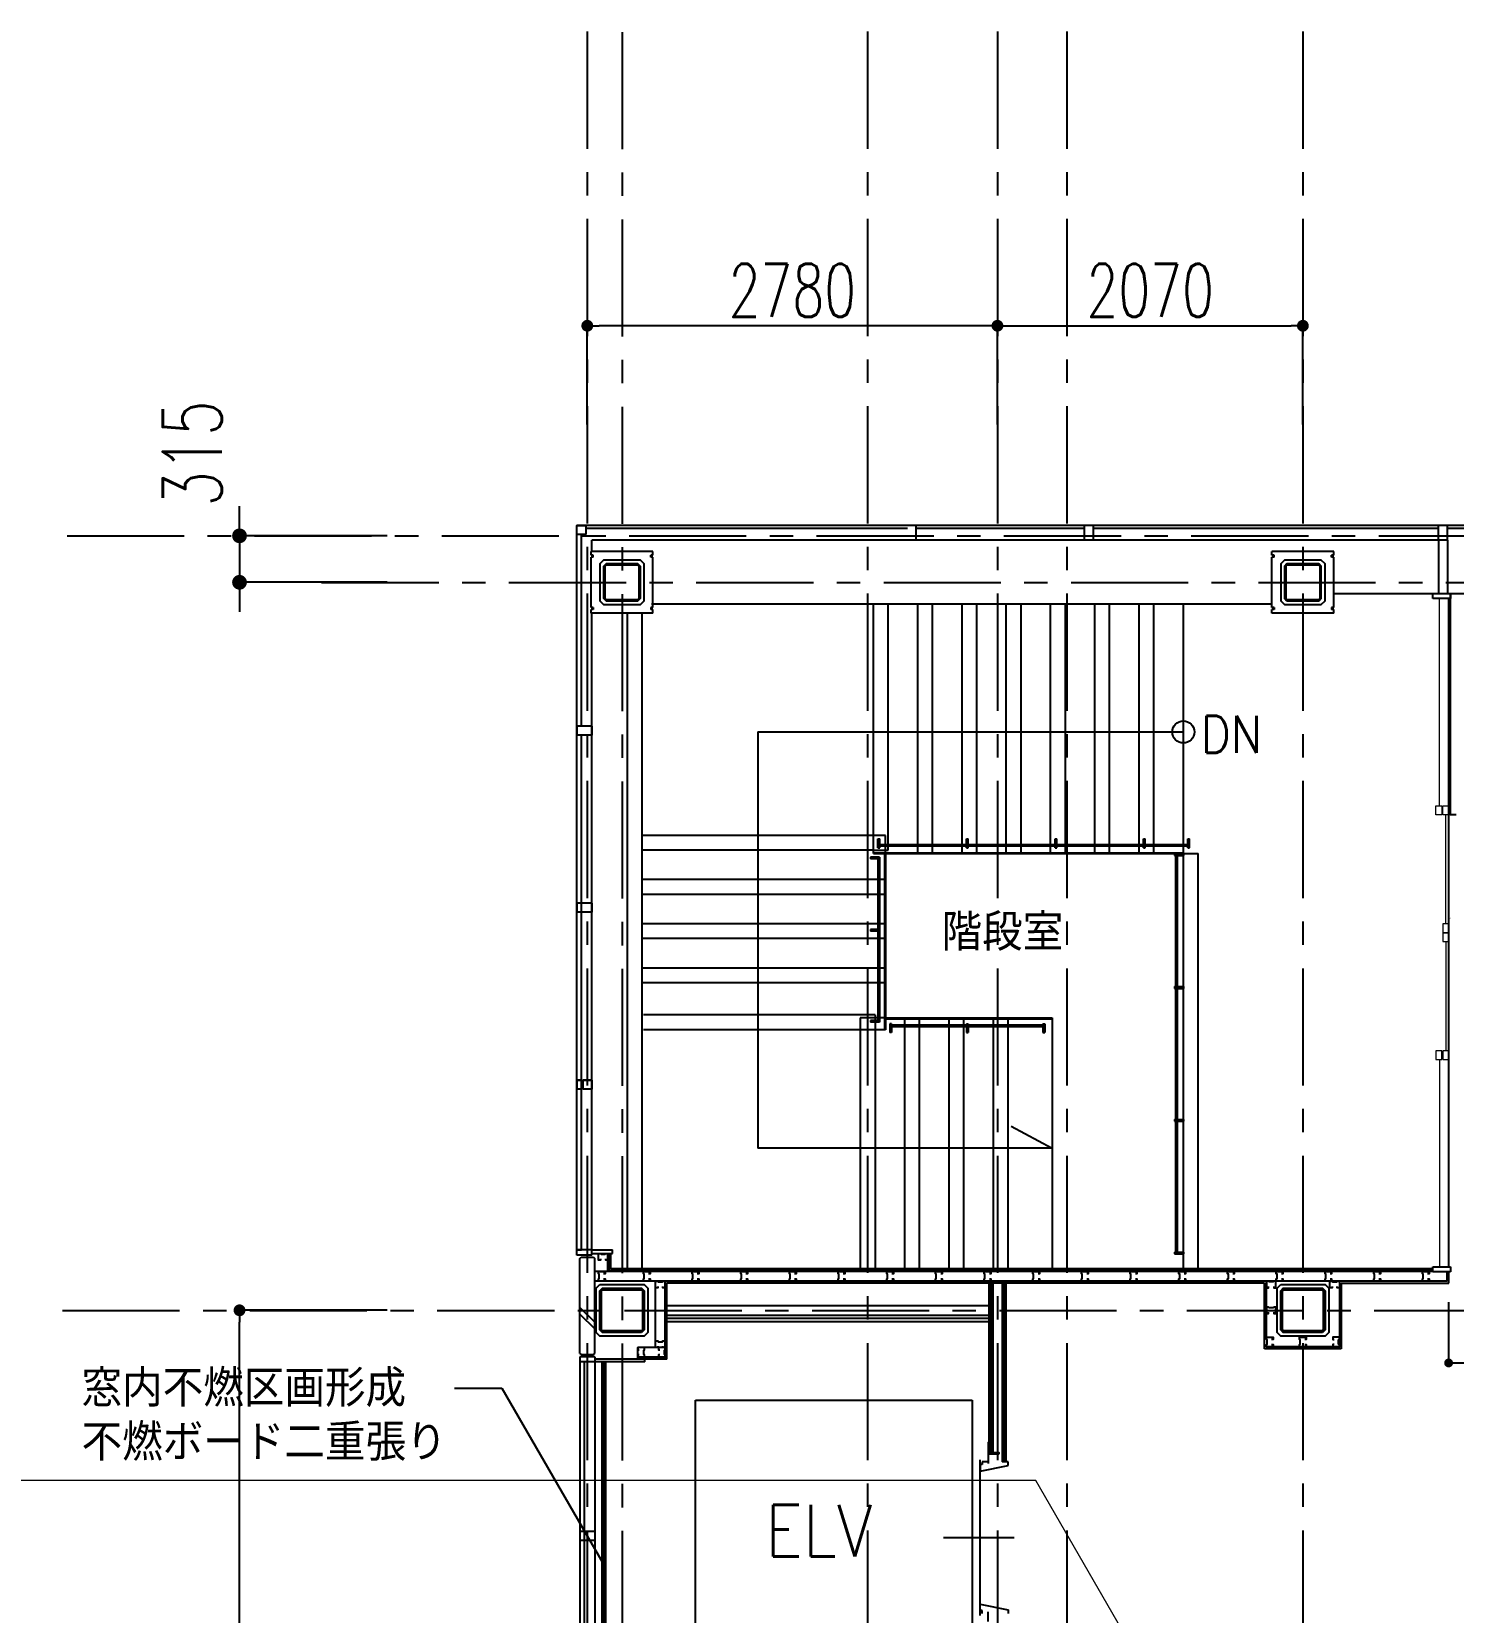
# Model space of a CAD drawing. Extents: x -119186 to 81195, y 1816 to 147180.
# Drawn here: x 15690 to 25326, y 40635 to 51351 of the extents above; entities that cross this region are included whole.
import ezdxf
from ezdxf.enums import TextEntityAlignment as Align

# ---------------------------------------------------------------- set-up
doc = ezdxf.new("R2010")
doc.units = 0
doc.header["$LTSCALE"] = 12.7
doc.header["$MEASUREMENT"] = 0
doc.header["$PDMODE"] = 1
doc.header["$PDSIZE"] = -2
doc.linetypes.add('CENTER', pattern=[2, 1.25, -0.25, 0.25, -0.25])
doc.layers.get('0').update_dxf_attribs({"linetype": 'CONTINUOUS'})
doc.layers.get('DEFPOINTS').update_dxf_attribs({"color": 1, "linetype": 'CONTINUOUS'})
for name, color, linetype in [('80_SHELL_TEXT', 7, 'CONTINUOUS'), ('A_寸法', 9, 'CONTINUOUS'), ('A_建築', 8, 'CONTINUOUS'), ('A_建築（下図）', 8, 'CONTINUOUS'), ('A_建築（什器）', 8, 'CONTINUOUS'), ('A_建築（新設・仕上げ）', 2, 'CONTINUOUS'), ('A_建築（軽鉄下地）', 8, 'CONTINUOUS'), ('A_記述', 3, 'CONTINUOUS'), ('A_通り芯', 8, 'CENTER'), ('ZZ-OBJE', 3, 'CONTINUOUS')]:
    doc.layers.add(name, color=color, linetype=linetype)
doc.layers.add('改修記述', color=1, linetype='CONTINUOUS', lineweight=9, true_color=0xff0000)
doc.styles.add('Dim', font='simplex.shx', dxfattribs={"width": 0.7, "bigfont": 'extfont2.shx'})
doc.styles.get("Standard").update_dxf_attribs({"font": 'txt', "bigfont": 'BIGFONT.SHX'})
doc.styles.add('Standard-A', font='romans.shx', dxfattribs={"bigfont": 'extfont2.shx'})
doc.dimstyles.new('1-200', dxfattribs={"dimscale": 200, "dimtxt": 3, "dimasz": 1, "dimexe": 1, "dimexo": 1, "dimgap": 1, "dimtad": 1, "dimdec": 0, "dimtxsty": 'Dim', "dimblk": 'DOT', "dimcen": 2.5, "dimadec": 0, "dimazin": 0, "dimtfac": 1, "dimtdec": 0, "dimtix": 1, "dimtmove": 2, "dimatfit": 3, "dimldrblk": '引出線', "dimfxl": 1, "dimlwd": -1, "dimlwe": -1, "dimarcsym": 0})

# ---------------------------------------------------------------- blocks, each defined once
blk = doc.blocks.new('_Dot')
at = {"color": 0, "linetype": 'ByBlock', "lineweight": -2}
blk.add_line((-0.5, 0), (-1, 0), dxfattribs=at)
at = {"color": 0, "linetype": 'ByBlock', "const_width": 0.5}
blk.add_lwpolyline([(-0.25, 0, 1), (0.25, 0, 1)], format="xyb", close=True, dxfattribs=at)
blk = doc.blocks.new('*D10')
at = {"layer": 'A_寸法', "color": 0, "transparency": 16777216}
for p, q in [((18099, 42683), (17099, 42683)), ((17099, 36763), (17099, 42603)), ((18121, 36683), (17099, 36683))]:
    blk.add_line(p, q, dxfattribs=at)
at = {"layer": 'DEFPOINTS', "color": 0, "transparency": 16777216}
for p in [(17099, 42683), (18099, 42683), (18121, 36683)]:
    blk.add_point(p, dxfattribs=at)
at = {"layer": 'A_寸法', "color": 0, "transparency": 16777216, "xscale": 80, "yscale": 80, "zscale": 80}
for p, rotation in [((17099, 42683), 90), ((17099, 36683), 270)]:
    blk.add_blockref('_Dot', p, dxfattribs=dict(at, rotation=rotation))
at = {"layer": 'A_寸法', "color": 0, "transparency": 16777216, "insert": (16859, 39683), "char_height": 360, "attachment_point": 5, "rotation": 90, "style": 'Dim'}
blk.add_mtext('6000', dxfattribs=at)
blk = doc.blocks.new('引出線')
at = {"color": 0, "linetype": 'ByBlock'}
for points in [[(0, 0), (-1.96, -0.4)], [(-1, 0), (0, 0)]]:
    blk.add_lwpolyline(points, dxfattribs=at)
blk = doc.blocks.new('*D11')
at = {"layer": 'A_寸法', "color": 0, "transparency": 16777216}
for p, q in [((17099, 48033), (17099, 48133)), ((18099, 47933), (17099, 47933)), ((17099, 47933), (17099, 47618)), ((18099, 47618), (17099, 47618)), ((17099, 47518), (17099, 47418))]:
    blk.add_line(p, q, dxfattribs=at)
at = {"layer": 'DEFPOINTS', "color": 0, "transparency": 16777216}
for p in [(18099, 47933), (17099, 47618), (18099, 47618)]:
    blk.add_point(p, dxfattribs=at)
at = {"layer": 'A_寸法', "color": 0, "transparency": 16777216, "xscale": 100, "yscale": 100, "zscale": 100}
for p, rotation in [((17099, 47933), 270), ((17099, 47618), 90)]:
    blk.add_blockref('_Dot', p, dxfattribs=dict(at, rotation=rotation))
at = {"layer": 'A_寸法', "color": 0, "transparency": 16777216, "insert": (16779, 48491), "char_height": 400, "attachment_point": 5, "rotation": 90, "style": 'Dim'}
blk.add_mtext('315', dxfattribs=at)
blk = doc.blocks.new('*D45')
at = {"layer": 'A_寸法', "color": 0, "transparency": 16777216}
for p, q in [((19456, 48688), (19456, 49357)), ((22156, 49357), (19536, 49357)), ((22236, 48688), (22236, 49357))]:
    blk.add_line(p, q, dxfattribs=at)
at = {"layer": 'DEFPOINTS', "color": 0, "transparency": 16777216}
for p in [(19456, 49357), (19456, 48688), (22236, 48688)]:
    blk.add_point(p, dxfattribs=at)
at = {"layer": 'A_寸法', "color": 0, "transparency": 16777216, "xscale": 80, "yscale": 80, "zscale": 80, "rotation": 180}
blk.add_blockref('_Dot', (19456, 49357), dxfattribs=at)
at = {"layer": 'A_寸法', "color": 0, "transparency": 16777216, "xscale": 80, "yscale": 80, "zscale": 80}
blk.add_blockref('_Dot', (22236, 49357), dxfattribs=at)
at = {"layer": 'A_寸法', "color": 0, "transparency": 16777216, "insert": (20846, 49597), "char_height": 360, "attachment_point": 5, "style": 'Dim'}
blk.add_mtext('2780', dxfattribs=at)
blk = doc.blocks.new('*D46')
at = {"layer": 'A_寸法', "color": 0, "transparency": 16777216}
for p, q in [((22236, 48688), (22236, 49357)), ((22316, 49357), (24226, 49357)), ((24306, 48688), (24306, 49357))]:
    blk.add_line(p, q, dxfattribs=at)
at = {"layer": 'DEFPOINTS', "color": 0, "transparency": 16777216}
for p in [(24306, 49357), (22236, 48688), (24306, 48688)]:
    blk.add_point(p, dxfattribs=at)
at = {"layer": 'A_寸法', "color": 0, "transparency": 16777216, "xscale": 80, "yscale": 80, "zscale": 80, "rotation": 180}
blk.add_blockref('_Dot', (22236, 49357), dxfattribs=at)
at = {"layer": 'A_寸法', "color": 0, "transparency": 16777216, "xscale": 80, "yscale": 80, "zscale": 80}
blk.add_blockref('_Dot', (24306, 49357), dxfattribs=at)
at = {"layer": 'A_寸法', "color": 0, "transparency": 16777216, "insert": (23271, 49597), "char_height": 360, "attachment_point": 5, "style": 'Dim'}
blk.add_mtext('2070', dxfattribs=at)
blk = doc.blocks.new('*D131')
at = {"layer": 'A_寸法', "color": 0, "transparency": 16777216}
for p, q in [((25294, 42738), (25294, 42326)), ((27446, 42716), (27446, 42326)), ((25354, 42326), (27386, 42326))]:
    blk.add_line(p, q, dxfattribs=at)
at = {"layer": 'DEFPOINTS', "color": 0, "transparency": 16777216}
for p in [(25294, 42738), (27446, 42716), (27446, 42326)]:
    blk.add_point(p, dxfattribs=at)
at = {"layer": 'A_寸法', "color": 0, "transparency": 16777216, "xscale": 60, "yscale": 60, "zscale": 60, "rotation": 180}
blk.add_blockref('_Dot', (25294, 42326), dxfattribs=at)
at = {"layer": 'A_寸法', "color": 0, "transparency": 16777216, "xscale": 60, "yscale": 60, "zscale": 60}
blk.add_blockref('_Dot', (27446, 42326), dxfattribs=at)
at = {"layer": 'A_寸法', "color": 0, "transparency": 16777216, "insert": (26370, 42466), "char_height": 200, "attachment_point": 5, "style": 'Dim'}
blk.add_mtext('2152', dxfattribs=at)

msp = doc.modelspace()

# ---------------------------------------------------------------- linework, layer by layer
at = {"layer": 'A_建築', "lineweight": 13}
for points in [[(25231.14, 46102.67), (25231.14, 47507.64)], [(25275.13, 45302.64), (25275.13, 46042.66)], [(25275.13, 45182.66), (25275.13, 44442.64)], [(25231.14, 44382.67), (25231.14, 42977.66)]]:
    msp.add_lwpolyline(points, dxfattribs=at)
at = {"layer": 'A_建築', "lineweight": 25}
msp.add_lwpolyline([(25296.15, 42977.66), (25296.15, 47507.64)], dxfattribs=at)
at = {"layer": 'A_建築', "lineweight": 13}
for points in [[(25206.16, 46102.67), (25247.65, 46102.67), (25247.65, 46042.66), (25206.16, 46042.66)], [(25254.14, 46102.67), (25296.15, 46102.67), (25296.15, 46042.66), (25254.14, 46042.66)], [(25296.15, 45182.66), (25296.15, 45242.67), (25254.14, 45242.67), (25296.15, 45242.67), (25296.15, 45302.64), (25254.14, 45302.64), (25254.14, 45242.67), (25254.14, 45182.66)], [(25206.16, 44382.67), (25247.65, 44382.67), (25247.65, 44442.64), (25206.16, 44442.64)], [(25254.14, 44382.67), (25296.15, 44382.67), (25296.15, 44442.64), (25254.14, 44442.64)]]:
    msp.add_lwpolyline(points, close=True, dxfattribs=at)
at = {"layer": 'A_建築', "color": 2}
msp.add_arc((25306.16, 45339.06), 0.5, 90, 180, dxfattribs=at)
at = {"layer": 'A_建築（下図）', "color": 8, "linetype": 'Continuous'}
for p, q in [((67556.16, 48002.64), (19386.16, 48002.64)), ((19386.16, 43092.64), (19386.16, 48002.64)), ((19416.16, 46642.64), (19416.16, 47942.64)), ((21626.16, 47982.64), (19446.16, 47982.64)), ((22826.16, 47902.64), (19486.16, 47902.64)), ((19486.16, 47827.64), (19486.16, 47902.64)), ((21686.16, 48002.64), (21626.16, 48002.64)), ((21686.16, 47902.64), (21626.16, 47902.64)), ((21686.16, 47902.64), (21686.16, 48002.64)), ((21686.16, 47902.64), (21686.16, 48002.64)), ((22826.16, 47982.64), (21686.16, 47982.64)), ((22886.16, 48002.64), (22826.16, 48002.64)), ((22826.16, 47902.64), (22826.16, 48002.64)), ((22886.16, 47902.64), (22826.16, 47902.64)), ((22886.16, 47902.64), (22886.16, 48002.64)), ((22886.16, 47902.64), (22886.16, 48002.64)), ((25226.16, 47982.64), (22886.16, 47982.64)), ((25226.16, 47902.64), (22886.16, 47902.64)), ((25286.16, 48002.64), (25226.16, 48002.64)), ((25226.16, 47902.64), (25226.16, 48002.64)), ((25286.16, 47902.64), (25226.16, 47902.64)), ((25226.16, 47902.64), (25226.16, 47542.64)), ((25286.16, 47902.64), (25286.16, 48002.64)), ((25286.16, 47902.64), (25286.16, 48002.64)), ((26426.16, 47982.64), (25286.16, 47982.64)), ((25286.16, 47902.64), (25286.16, 47542.64)), ((19481.36, 47802.64), (19481.36, 47827.64)), ((19901.36, 47827.64), (19481.36, 47827.64)), ((19496.36, 47802.64), (19481.36, 47802.64)), ((19496.36, 47787.64), (19496.36, 47802.64)), ((19901.36, 47802.64), (19886.36, 47802.64)), ((19886.36, 47787.64), (19886.36, 47802.64)), ((19901.36, 47802.64), (19901.36, 47827.64)), ((24096.16, 47802.64), (24096.16, 47827.64)), ((24516.16, 47827.64), (24096.16, 47827.64)), ((24111.16, 47802.64), (24096.16, 47802.64)), ((24111.16, 47787.64), (24111.16, 47802.64)), ((24516.16, 47802.64), (24501.16, 47802.64)), ((24501.16, 47787.64), (24501.16, 47802.64)), ((24516.16, 47802.64), (24516.16, 47827.64)), ((19481.36, 47447.64), (19481.36, 47787.64)), ((19496.36, 47787.64), (19481.36, 47787.64)), ((19901.36, 47787.64), (19886.36, 47787.64)), ((19901.36, 47447.64), (19901.36, 47787.64)), ((24096.16, 47447.64), (24096.16, 47787.64)), ((24111.16, 47787.64), (24096.16, 47787.64)), ((24516.16, 47787.64), (24501.16, 47787.64)), ((24516.16, 47447.64), (24516.16, 47787.64)), ((19891.16, 47472.64), (24096.16, 47472.64)), ((21396.16, 45778.64), (21396.16, 47472.64)), ((21696.16, 45778.64), (21696.16, 47472.64)), ((21996.16, 45778.64), (21996.16, 47472.64)), ((22296.16, 45778.64), (22296.16, 47472.64)), ((22596.16, 45778.64), (22596.16, 47472.64)), ((22896.16, 45778.64), (22896.16, 47472.64)), ((23196.16, 45778.64), (23196.16, 47472.64)), ((23496.16, 42965.14), (23496.16, 47472.64)), ((24516.16, 47542.64), (25186.16, 47542.64)), ((25186.16, 47507.64), (25186.16, 47542.64)), ((25186.16, 47542.64), (25306.16, 47542.64)), ((25306.16, 47507.64), (25186.16, 47507.64)), ((25246.16, 47542.64), (25288.16, 47542.64)), ((25306.16, 47542.64), (25306.16, 47507.64)), ((25306.16, 47542.64), (31156.16, 47542.64)), ((19496.36, 47447.64), (19481.36, 47447.64)), ((19481.36, 47407.64), (19481.36, 47432.64)), ((19496.36, 47432.64), (19481.36, 47432.64)), ((19901.36, 47407.64), (19481.36, 47407.64)), ((19486.16, 43092.64), (19486.16, 47407.64)), ((19496.36, 47447.64), (19496.36, 47432.64)), ((19826.16, 47407.64), (19826.16, 42965.14)), ((19901.36, 47447.64), (19886.36, 47447.64)), ((19886.36, 47447.64), (19886.36, 47432.64)), ((19901.36, 47432.64), (19886.36, 47432.64)), ((19901.36, 47407.64), (19901.36, 47432.64)), ((24111.16, 47447.64), (24096.16, 47447.64)), ((24096.16, 47407.64), (24096.16, 47432.64)), ((24111.16, 47432.64), (24096.16, 47432.64)), ((24516.16, 47407.64), (24096.16, 47407.64)), ((24111.16, 47447.64), (24111.16, 47432.64)), ((24516.16, 47447.64), (24501.16, 47447.64)), ((24501.16, 47447.64), (24501.16, 47432.64)), ((24516.16, 47432.64), (24501.16, 47432.64)), ((24516.16, 47407.64), (24516.16, 47432.64)), ((19386.16, 46642.64), (19386.16, 46582.64)), ((19486.16, 46642.64), (19386.16, 46642.64)), ((19486.16, 46642.64), (19386.16, 46642.64)), ((19486.16, 46642.64), (19486.16, 46582.64)), ((19486.16, 46582.64), (19386.16, 46582.64)), ((19416.16, 43092.64), (19416.16, 46582.64)), ((21426.16, 45878.64), (21438.16, 45878.64)), ((21426.16, 45818.64), (21426.16, 45878.64)), ((21438.16, 45818.64), (21438.16, 45878.64)), ((22026.16, 45878.64), (22038.16, 45878.64)), ((22026.16, 45818.64), (22026.16, 45878.64)), ((22038.16, 45818.64), (22038.16, 45878.64)), ((22626.16, 45878.64), (22638.16, 45878.64)), ((22626.16, 45818.64), (22626.16, 45878.64)), ((22638.16, 45818.64), (22638.16, 45878.64)), ((23226.16, 45878.64), (23238.16, 45878.64)), ((23226.16, 45818.64), (23226.16, 45878.64)), ((23238.16, 45818.64), (23238.16, 45878.64)), ((23526.16, 45878.64), (23538.16, 45878.64)), ((23526.16, 45818.64), (23526.16, 45878.64)), ((23538.16, 45818.64), (23538.16, 45878.64)), ((21396.16, 45802.64), (19826.16, 45802.64)), ((21396.16, 45784.64), (23496.16, 45784.64)), ((21396.16, 45778.64), (23496.16, 45778.64)), ((21426.16, 45818.64), (21438.16, 45818.64)), ((22026.16, 45838.64), (21438.16, 45838.64)), ((22026.16, 45828.64), (21438.16, 45828.64)), ((21470.16, 45778.64), (21470.16, 44585.14)), ((21476.16, 45778.64), (21476.16, 44585.14)), ((22026.16, 45818.64), (22038.16, 45818.64)), ((22626.16, 45838.64), (22038.16, 45838.64)), ((22626.16, 45828.64), (22038.16, 45828.64)), ((22626.16, 45818.64), (22638.16, 45818.64)), ((23226.16, 45838.64), (22638.16, 45838.64)), ((23226.16, 45828.64), (22638.16, 45828.64)), ((23226.16, 45818.64), (23238.16, 45818.64)), ((23526.16, 45838.64), (23238.16, 45838.64)), ((23526.16, 45828.64), (23238.16, 45828.64)), ((23436.16, 45777.14), (23436.16, 45765.14)), ((23436.16, 45777.14), (23496.16, 45777.14)), ((23436.16, 45765.14), (23496.16, 45765.14)), ((23446.16, 44877.14), (23446.16, 45765.14)), ((23456.16, 44877.14), (23456.16, 45765.14)), ((23496.16, 45777.14), (23496.16, 45765.14)), ((23526.16, 45818.64), (23538.16, 45818.64)), ((21376.16, 45754.64), (21376.16, 45742.64)), ((21436.16, 45754.64), (21376.16, 45754.64)), ((21436.16, 45742.64), (21376.16, 45742.64)), ((21426.16, 45742.64), (21426.16, 44647.14)), ((21436.16, 45754.64), (21436.16, 45742.64)), ((21436.16, 45742.64), (21436.16, 44647.14)), ((19386.16, 45442.64), (19386.16, 45382.64)), ((19486.16, 45442.64), (19386.16, 45442.64)), ((19486.16, 45442.64), (19386.16, 45442.64)), ((19486.16, 45442.64), (19486.16, 45382.64)), ((21470.16, 45502.64), (19826.16, 45502.64)), ((19486.16, 45382.64), (19386.16, 45382.64)), ((21376.16, 45264.64), (21376.16, 45252.64)), ((21436.16, 45264.64), (21376.16, 45264.64)), ((21436.16, 45252.64), (21376.16, 45252.64)), ((21436.16, 45264.64), (21436.16, 45252.64)), ((21476.16, 45202.64), (19826.16, 45202.64)), ((21476.16, 44902.64), (19826.16, 44902.64)), ((23436.16, 44877.14), (23436.16, 44865.14)), ((23436.16, 44877.14), (23496.16, 44877.14)), ((23436.16, 44865.14), (23496.16, 44865.14)), ((23446.16, 43977.14), (23446.16, 44865.14)), ((23456.16, 43977.14), (23456.16, 44865.14)), ((23496.16, 44877.14), (23496.16, 44865.14)), ((21476.16, 44585.14), (19836.16, 44585.14)), ((21376.16, 44647.14), (21376.16, 44635.14)), ((21436.16, 44647.14), (21376.16, 44647.14)), ((21436.16, 44635.14), (21376.16, 44635.14)), ((21406.16, 44585.14), (21406.16, 42965.14)), ((21436.16, 44647.14), (21436.16, 44635.14)), ((21476.16, 44665.14), (22606.16, 44665.14)), ((21476.16, 44659.14), (22606.16, 44659.14)), ((21518.16, 44625.14), (21506.16, 44625.14)), ((21506.16, 44625.14), (21506.16, 44565.14)), ((21518.16, 44625.14), (21518.16, 44565.14)), ((22026.16, 44615.14), (21518.16, 44615.14)), ((22026.16, 44605.14), (21518.16, 44605.14)), ((21706.16, 44665.14), (21706.16, 42965.14)), ((22006.16, 44665.14), (22006.16, 42965.14)), ((22026.16, 44625.14), (22038.16, 44625.14)), ((22026.16, 44625.14), (22026.16, 44565.14)), ((22038.16, 44625.14), (22038.16, 44565.14)), ((22544.16, 44615.14), (22038.16, 44615.14)), ((22544.16, 44605.14), (22038.16, 44605.14)), ((22306.16, 44665.14), (22306.16, 42965.14)), ((22544.16, 44625.14), (22556.16, 44625.14)), ((22544.16, 44625.14), (22544.16, 44565.14)), ((22556.16, 44625.14), (22556.16, 44565.14)), ((22606.16, 44665.14), (22606.16, 42965.14)), ((21518.16, 44565.14), (21506.16, 44565.14)), ((22026.16, 44565.14), (22038.16, 44565.14)), ((22544.16, 44565.14), (22556.16, 44565.14)), ((19416.16, 44242.64), (19386.16, 44242.64)), ((19416.16, 44242.64), (19386.16, 44242.64)), ((19386.16, 44242.64), (19416.16, 44242.64)), ((19386.16, 44242.64), (19386.16, 44182.64)), ((19416.16, 44182.64), (19386.16, 44182.64)), ((19416.16, 44242.64), (19416.16, 44182.64)), ((19426.16, 44242.64), (19426.16, 44182.64)), ((19486.16, 44242.64), (19426.16, 44242.64)), ((19486.16, 44242.64), (19426.16, 44242.64)), ((19426.16, 44242.64), (19486.16, 44242.64)), ((19486.16, 44182.64), (19426.16, 44182.64)), ((19486.16, 44242.64), (19486.16, 44182.64)), ((23436.16, 43977.14), (23436.16, 43965.14)), ((23436.16, 43977.14), (23496.16, 43977.14)), ((23436.16, 43965.14), (23496.16, 43965.14)), ((23446.16, 43077.14), (23446.16, 43965.14)), ((23456.16, 43077.14), (23456.16, 43965.14)), ((23496.16, 43977.14), (23496.16, 43965.14)), ((19386.16, 43057.64), (19386.16, 43092.64)), ((19486.16, 43092.64), (19386.16, 43092.64)), ((19416.16, 43092.64), (19386.16, 43092.64)), ((19416.16, 43092.64), (19386.16, 43092.64)), ((19386.16, 43092.64), (19416.16, 43092.64)), ((19486.16, 43057.64), (19486.16, 43092.64)), ((19486.16, 43092.64), (19626.16, 43092.64)), ((19626.16, 43067.64), (19626.16, 43092.64)), ((19486.16, 43057.64), (19386.16, 43057.64)), ((19486.16, 43057.64), (19386.16, 43057.64)), ((19406.16, 43034.64), (19414.16, 43042.64)), ((19406.16, 42390.64), (19406.16, 43034.64)), ((19414.16, 43042.64), (19498.16, 43042.64)), ((19486.16, 43067.64), (19626.16, 43067.64)), ((19498.16, 43042.64), (19506.16, 43034.64)), ((19506.16, 42390.64), (19506.16, 43034.64)), ((19596.16, 42945.14), (19596.16, 43067.64)), ((19604.16, 42945.14), (19604.16, 43067.64)), ((19616.16, 42965.14), (19616.16, 43067.64)), ((23436.16, 43077.14), (23436.16, 43065.14)), ((23436.16, 43077.14), (23496.16, 43077.14)), ((23436.16, 43065.14), (23496.16, 43065.14)), ((23496.16, 43077.14), (23496.16, 43065.14)), ((25186.16, 42942.64), (25186.16, 42977.64)), ((25186.16, 42977.64), (25306.16, 42977.64)), ((25306.16, 42977.64), (25306.16, 42942.64)), ((25186.16, 42945.14), (19506.16, 42945.14)), ((25283.66, 42880.14), (19506.16, 42880.14)), ((25186.16, 42953.14), (19604.16, 42953.14)), ((25186.16, 42965.14), (19616.16, 42965.14)), ((19918.66, 42430.14), (19918.66, 42880.14)), ((19983.66, 42365.14), (19983.66, 42880.14)), ((19996.16, 42352.64), (19996.16, 42867.64)), ((24046.16, 42867.64), (19996.16, 42867.64)), ((24046.16, 42422.64), (24046.16, 42867.64)), ((24058.66, 42500.14), (24058.66, 42880.14)), ((24553.66, 42880.14), (24553.66, 42435.14)), ((24566.16, 42867.64), (24566.16, 42422.64)), ((24566.16, 42867.64), (25296.16, 42867.64)), ((25306.16, 42942.64), (25186.16, 42942.64)), ((25283.66, 42880.14), (25283.66, 42942.64)), ((25296.16, 42867.64), (25296.16, 42942.64)), ((19406.16, 42701.46), (19506.16, 42601.46)), ((19406.16, 42657.13), (19506.16, 42557.13)), ((24553.66, 42435.14), (24058.66, 42435.14)), ((19406.16, 42390.64), (19414.16, 42382.64)), ((19406.16, 42367.64), (19406.16, 42332.64)), ((19506.16, 42367.64), (19406.16, 42367.64)), ((19506.16, 42332.64), (19406.16, 42332.64)), ((19506.16, 42332.64), (19406.16, 42332.64)), ((19406.16, 42332.64), (19406.16, 38832.64)), ((19414.16, 42382.64), (19498.16, 42382.64)), ((19436.16, 38832.64), (19436.16, 42332.64)), ((19498.16, 42382.64), (19506.16, 42390.64)), ((19506.16, 42367.64), (19506.16, 42332.64)), ((19846.16, 42352.64), (19506.16, 42352.64)), ((19846.16, 42332.64), (19506.16, 42332.64)), ((19506.16, 42332.64), (19506.16, 38832.64)), ((19918.66, 42430.14), (19798.77, 42430.14)), ((19798.77, 42365.14), (19798.77, 42430.14)), ((19983.66, 42365.14), (19798.77, 42365.14)), ((19798.77, 42352.64), (19798.77, 42365.14)), ((19996.16, 42352.64), (19798.77, 42352.64)), ((19846.16, 42332.64), (19846.16, 42352.64)), ((24566.16, 42422.64), (24046.16, 42422.64)), ((19406.16, 41182.64), (19406.16, 41122.64)), ((19506.16, 41182.64), (19406.16, 41182.64)), ((19506.16, 41182.64), (19406.16, 41182.64)), ((19406.16, 41182.64), (19406.16, 41122.64)), ((19506.16, 41182.64), (19406.16, 41182.64)), ((19506.16, 41182.64), (19406.16, 41182.64)), ((19506.16, 41182.64), (19506.16, 41122.64)), ((19506.16, 41182.64), (19506.16, 41122.64)), ((19506.16, 41122.64), (19406.16, 41122.64)), ((19506.16, 41122.64), (19406.16, 41122.64))]:
    msp.add_line(p, q, dxfattribs=at)
at = {"layer": 'A_建築（下図）', "color": 8}
for p, q in [((21496.16, 45802.64), (21496.16, 47472.64)), ((21796.16, 45778.64), (21796.16, 47472.64)), ((22096.16, 45778.64), (22096.16, 47472.64)), ((22396.16, 45778.64), (22396.16, 47472.64)), ((22696.16, 45778.64), (22696.16, 47472.64)), ((22996.16, 45778.64), (22996.16, 47472.64)), ((23296.16, 45778.64), (23296.16, 47472.64)), ((19726.16, 47407.64), (19726.16, 42965.14)), ((21476.16, 45902.64), (19826.16, 45902.64)), ((21476.16, 45778.64), (21476.16, 45902.64)), ((21396.16, 45802.64), (21496.16, 45802.64)), ((23496.16, 45778.64), (23596.16, 45778.64)), ((23596.16, 42965.14), (23596.16, 45778.64)), ((21470.16, 45602.64), (19826.16, 45602.64)), ((21476.16, 45302.64), (19826.16, 45302.64)), ((21476.16, 45002.64), (19826.16, 45002.64)), ((21406.16, 44685.14), (19836.16, 44685.14)), ((21306.16, 44665.14), (21306.16, 42965.14)), ((21476.16, 44665.14), (21306.16, 44665.14)), ((21406.16, 44685.14), (21406.16, 44585.14)), ((21606.16, 44665.14), (21606.16, 42965.14)), ((21906.16, 44665.14), (21906.16, 42965.14)), ((22206.16, 44665.14), (22206.16, 42965.14))]:
    msp.add_line(p, q, dxfattribs=at)
at = {"layer": 'A_建築（下図）', "color": 4, "linetype": 'Continuous'}
for p, q in [((20190.23, 42074.78), (22065.23, 42074.78)), ((20190.23, 40274.78), (20190.23, 42074.78)), ((22065.23, 42074.78), (22065.23, 40274.78)), ((22116.23, 41668.78), (22116.23, 40614.78)), ((21870.23, 41141.78), (22350.23, 41141.78))]:
    msp.add_line(p, q, dxfattribs=at)
at = {"layer": 'A_建築（下図）', "color": 8, "linetype": 'Continuous', "flags": 128}
for points in [[(19446.16, 47942.64), (19386.16, 47942.64), (19386.16, 48002.64), (19446.16, 48002.64), (19446.16, 47942.64)], [(19583.36, 47492.64), (19799.36, 47492.64), (19816.36, 47509.64), (19816.36, 47725.64), (19799.36, 47742.64), (19583.36, 47742.64), (19566.36, 47725.64), (19566.36, 47509.64), (19583.36, 47492.64)], [(19583.36, 47501.64), (19799.36, 47501.64), (19807.36, 47509.64), (19807.36, 47725.64), (19799.36, 47733.64), (19583.36, 47733.64), (19575.36, 47725.64), (19575.36, 47509.64), (19583.36, 47501.64)], [(24198.16, 47492.64), (24414.16, 47492.64), (24431.16, 47509.64), (24431.16, 47725.64), (24414.16, 47742.64), (24198.16, 47742.64), (24181.16, 47725.64), (24181.16, 47509.64), (24198.16, 47492.64)], [(24198.16, 47501.64), (24414.16, 47501.64), (24422.16, 47509.64), (24422.16, 47725.64), (24414.16, 47733.64), (24198.16, 47733.64), (24190.16, 47725.64), (24190.16, 47509.64), (24198.16, 47501.64)], [(19824.36, 42532.64), (19558.36, 42532.64), (19541.36, 42549.64), (19541.36, 42815.64), (19558.36, 42832.64), (19824.36, 42832.64), (19841.36, 42815.64), (19841.36, 42549.64), (19824.36, 42532.64)], [(19824.36, 42544.64), (19558.36, 42544.64), (19553.36, 42549.64), (19553.36, 42815.64), (19558.36, 42820.64), (19824.36, 42820.64), (19829.36, 42815.64), (19829.36, 42549.64), (19824.36, 42544.64)], [(24439.16, 42532.64), (24173.16, 42532.64), (24156.16, 42549.64), (24156.16, 42815.64), (24173.16, 42832.64), (24439.16, 42832.64), (24456.16, 42815.64), (24456.16, 42549.64), (24439.16, 42532.64)], [(24439.16, 42532.64), (24173.16, 42532.64), (24156.16, 42549.64), (24156.16, 42815.64), (24173.16, 42832.64), (24439.16, 42832.64), (24456.16, 42815.64), (24456.16, 42549.64), (24439.16, 42532.64)], [(24439.16, 42532.64), (24173.16, 42532.64), (24156.16, 42549.64), (24156.16, 42815.64), (24173.16, 42832.64), (24439.16, 42832.64), (24456.16, 42815.64), (24456.16, 42549.64), (24439.16, 42532.64)], [(24439.16, 42544.64), (24173.16, 42544.64), (24168.16, 42549.64), (24168.16, 42815.64), (24173.16, 42820.64), (24439.16, 42820.64), (24444.16, 42815.64), (24444.16, 42549.64), (24439.16, 42544.64)], [(24439.16, 42544.64), (24173.16, 42544.64), (24168.16, 42549.64), (24168.16, 42815.64), (24173.16, 42820.64), (24439.16, 42820.64), (24444.16, 42815.64), (24444.16, 42549.64), (24439.16, 42544.64)], [(24439.16, 42544.64), (24173.16, 42544.64), (24168.16, 42549.64), (24168.16, 42815.64), (24173.16, 42820.64), (24439.16, 42820.64), (24444.16, 42815.64), (24444.16, 42549.64), (24439.16, 42544.64)]]:
    msp.add_lwpolyline(points, close=True, dxfattribs=at)
at = {"layer": 'A_建築（下図）', "color": 8, "flags": 128}
for points in [[(19566.36, 47467.64), (19816.36, 47467.64), (19841.36, 47492.64), (19841.36, 47742.64), (19816.36, 47767.64), (19566.36, 47767.64), (19541.36, 47742.64), (19541.36, 47492.64), (19566.36, 47467.64)], [(24181.16, 47467.64), (24431.16, 47467.64), (24456.16, 47492.64), (24456.16, 47742.64), (24431.16, 47767.64), (24181.16, 47767.64), (24156.16, 47742.64), (24156.16, 47492.64), (24181.16, 47467.64)], [(19541.36, 42857.64), (19841.36, 42857.64), (19866.36, 42832.64), (19866.36, 42532.64), (19841.36, 42507.64), (19541.36, 42507.64), (19516.36, 42532.64), (19516.36, 42832.64), (19541.36, 42857.64)], [(24156.16, 42857.64), (24456.16, 42857.64), (24481.16, 42832.64), (24481.16, 42532.64), (24456.16, 42507.64), (24156.16, 42507.64), (24131.16, 42532.64), (24131.16, 42832.64), (24156.16, 42857.64)]]:
    msp.add_lwpolyline(points, close=True, dxfattribs=at)
at = {"layer": 'A_建築（下図）', "color": 8, "linetype": 'Continuous', "flags": 128}
for points in [[(19546.16, 43032.64), (19546.16, 43022.64), (19531.16, 43022.64), (19531.16, 43067.64), (19546.16, 43067.64), (19549.16, 43062.64), (19578.16, 43062.64), (19581.16, 43067.64), (19596.16, 43067.64), (19596.16, 43022.64), (19581.16, 43022.64), (19581.16, 43032.64)], [(19566.16, 42895.14), (19576.16, 42895.14), (19576.16, 42880.14), (19531.16, 42880.14), (19531.16, 42895.14), (19536.16, 42898.14), (19536.16, 42927.14), (19531.16, 42930.14), (19531.16, 42945.14), (19576.16, 42945.14), (19576.16, 42930.14), (19566.16, 42930.14)], [(19871.16, 42895.14), (19881.16, 42895.14), (19881.16, 42880.14), (19836.16, 42880.14), (19836.16, 42895.14), (19841.16, 42898.14), (19841.16, 42927.14), (19836.16, 42930.14), (19836.16, 42945.14), (19881.16, 42945.14), (19881.16, 42930.14), (19871.16, 42930.14)], [(19933.66, 42845.14), (19933.66, 42835.14), (19918.66, 42835.14), (19918.66, 42880.14), (19933.66, 42880.14), (19936.66, 42875.14), (19965.66, 42875.14), (19968.66, 42880.14), (19983.66, 42880.14), (19983.66, 42835.14), (19968.66, 42835.14), (19968.66, 42845.14)], [(20201.16, 42895.14), (20211.16, 42895.14), (20211.16, 42880.14), (20166.16, 42880.14), (20166.16, 42895.14), (20171.16, 42898.14), (20171.16, 42927.14), (20166.16, 42930.14), (20166.16, 42945.14), (20211.16, 42945.14), (20211.16, 42930.14), (20201.16, 42930.14)], [(20531.16, 42895.14), (20541.16, 42895.14), (20541.16, 42880.14), (20496.16, 42880.14), (20496.16, 42895.14), (20501.16, 42898.14), (20501.16, 42927.14), (20496.16, 42930.14), (20496.16, 42945.14), (20541.16, 42945.14), (20541.16, 42930.14), (20531.16, 42930.14)], [(20861.16, 42895.14), (20871.16, 42895.14), (20871.16, 42880.14), (20826.16, 42880.14), (20826.16, 42895.14), (20831.16, 42898.14), (20831.16, 42927.14), (20826.16, 42930.14), (20826.16, 42945.14), (20871.16, 42945.14), (20871.16, 42930.14), (20861.16, 42930.14)], [(21191.16, 42895.14), (21201.16, 42895.14), (21201.16, 42880.14), (21156.16, 42880.14), (21156.16, 42895.14), (21161.16, 42898.14), (21161.16, 42927.14), (21156.16, 42930.14), (21156.16, 42945.14), (21201.16, 42945.14), (21201.16, 42930.14), (21191.16, 42930.14)], [(21521.16, 42895.14), (21531.16, 42895.14), (21531.16, 42880.14), (21486.16, 42880.14), (21486.16, 42895.14), (21491.16, 42898.14), (21491.16, 42927.14), (21486.16, 42930.14), (21486.16, 42945.14), (21531.16, 42945.14), (21531.16, 42930.14), (21521.16, 42930.14)], [(21851.16, 42895.14), (21861.16, 42895.14), (21861.16, 42880.14), (21816.16, 42880.14), (21816.16, 42895.14), (21821.16, 42898.14), (21821.16, 42927.14), (21816.16, 42930.14), (21816.16, 42945.14), (21861.16, 42945.14), (21861.16, 42930.14), (21851.16, 42930.14)], [(22181.16, 42895.14), (22191.16, 42895.14), (22191.16, 42880.14), (22146.16, 42880.14), (22146.16, 42895.14), (22151.16, 42898.14), (22151.16, 42927.14), (22146.16, 42930.14), (22146.16, 42945.14), (22191.16, 42945.14), (22191.16, 42930.14), (22181.16, 42930.14)], [(22511.16, 42895.14), (22521.16, 42895.14), (22521.16, 42880.14), (22476.16, 42880.14), (22476.16, 42895.14), (22481.16, 42898.14), (22481.16, 42927.14), (22476.16, 42930.14), (22476.16, 42945.14), (22521.16, 42945.14), (22521.16, 42930.14), (22511.16, 42930.14)], [(22841.16, 42895.14), (22851.16, 42895.14), (22851.16, 42880.14), (22806.16, 42880.14), (22806.16, 42895.14), (22811.16, 42898.14), (22811.16, 42927.14), (22806.16, 42930.14), (22806.16, 42945.14), (22851.16, 42945.14), (22851.16, 42930.14), (22841.16, 42930.14)], [(23171.16, 42895.14), (23181.16, 42895.14), (23181.16, 42880.14), (23136.16, 42880.14), (23136.16, 42895.14), (23141.16, 42898.14), (23141.16, 42927.14), (23136.16, 42930.14), (23136.16, 42945.14), (23181.16, 42945.14), (23181.16, 42930.14), (23171.16, 42930.14)], [(23501.16, 42895.14), (23511.16, 42895.14), (23511.16, 42880.14), (23466.16, 42880.14), (23466.16, 42895.14), (23471.16, 42898.14), (23471.16, 42927.14), (23466.16, 42930.14), (23466.16, 42945.14), (23511.16, 42945.14), (23511.16, 42930.14), (23501.16, 42930.14)], [(23831.16, 42895.14), (23841.16, 42895.14), (23841.16, 42880.14), (23796.16, 42880.14), (23796.16, 42895.14), (23801.16, 42898.14), (23801.16, 42927.14), (23796.16, 42930.14), (23796.16, 42945.14), (23841.16, 42945.14), (23841.16, 42930.14), (23831.16, 42930.14)], [(24108.66, 42845.14), (24108.66, 42835.14), (24123.66, 42835.14), (24123.66, 42880.14), (24108.66, 42880.14), (24105.66, 42875.14), (24076.66, 42875.14), (24073.66, 42880.14), (24058.66, 42880.14), (24058.66, 42835.14), (24073.66, 42835.14), (24073.66, 42845.14)], [(24161.16, 42895.14), (24171.16, 42895.14), (24171.16, 42880.14), (24126.16, 42880.14), (24126.16, 42895.14), (24131.16, 42898.14), (24131.16, 42927.14), (24126.16, 42930.14), (24126.16, 42945.14), (24171.16, 42945.14), (24171.16, 42930.14), (24161.16, 42930.14)], [(24491.16, 42895.14), (24501.16, 42895.14), (24501.16, 42880.14), (24456.16, 42880.14), (24456.16, 42895.14), (24461.16, 42898.14), (24461.16, 42927.14), (24456.16, 42930.14), (24456.16, 42945.14), (24501.16, 42945.14), (24501.16, 42930.14), (24491.16, 42930.14)], [(24503.66, 42845.14), (24503.66, 42835.14), (24488.66, 42835.14), (24488.66, 42880.14), (24503.66, 42880.14), (24506.66, 42875.14), (24535.66, 42875.14), (24538.66, 42880.14), (24553.66, 42880.14), (24553.66, 42835.14), (24538.66, 42835.14), (24538.66, 42845.14)], [(24821.16, 42895.14), (24831.16, 42895.14), (24831.16, 42880.14), (24786.16, 42880.14), (24786.16, 42895.14), (24791.16, 42898.14), (24791.16, 42927.14), (24786.16, 42930.14), (24786.16, 42945.14), (24831.16, 42945.14), (24831.16, 42930.14), (24821.16, 42930.14)], [(25151.16, 42895.14), (25161.16, 42895.14), (25161.16, 42880.14), (25116.16, 42880.14), (25116.16, 42895.14), (25121.16, 42898.14), (25121.16, 42927.14), (25116.16, 42930.14), (25116.16, 42945.14), (25161.16, 42945.14), (25161.16, 42930.14), (25151.16, 42930.14)], [(24108.66, 42670.14), (24108.66, 42660.14), (24123.66, 42660.14), (24123.66, 42705.14), (24108.66, 42705.14), (24105.66, 42700.14), (24076.66, 42700.14), (24073.66, 42705.14), (24058.66, 42705.14), (24058.66, 42660.14), (24073.66, 42660.14), (24073.66, 42670.14)], [(19933.66, 42440.14), (19933.66, 42430.14), (19918.66, 42430.14), (19918.66, 42475.14), (19933.66, 42475.14), (19936.66, 42470.14), (19965.66, 42470.14), (19968.66, 42475.14), (19983.66, 42475.14), (19983.66, 42430.14), (19968.66, 42430.14), (19968.66, 42440.14)], [(24093.66, 42450.14), (24103.66, 42450.14), (24103.66, 42435.14), (24058.66, 42435.14), (24058.66, 42450.14), (24063.66, 42453.14), (24063.66, 42482.14), (24058.66, 42485.14), (24058.66, 42500.14), (24103.66, 42500.14), (24103.66, 42485.14), (24093.66, 42485.14)], [(24318.66, 42450.14), (24328.66, 42450.14), (24328.66, 42435.14), (24283.66, 42435.14), (24283.66, 42450.14), (24288.66, 42453.14), (24288.66, 42482.14), (24283.66, 42485.14), (24283.66, 42500.14), (24328.66, 42500.14), (24328.66, 42485.14), (24318.66, 42485.14)], [(24518.66, 42450.14), (24508.66, 42450.14), (24508.66, 42435.14), (24553.66, 42435.14), (24553.66, 42450.14), (24548.66, 42453.14), (24548.66, 42482.14), (24553.66, 42485.14), (24553.66, 42500.14), (24508.66, 42500.14), (24508.66, 42485.14), (24518.66, 42485.14)], [(19808.77, 42380.14), (19798.77, 42380.14), (19798.77, 42365.14), (19843.77, 42365.14), (19843.77, 42380.14), (19838.77, 42383.14), (19838.77, 42412.14), (19843.77, 42415.14), (19843.77, 42430.14), (19798.77, 42430.14), (19798.77, 42415.14), (19808.77, 42415.14)], [(19948.66, 42380.14), (19938.66, 42380.14), (19938.66, 42365.14), (19983.66, 42365.14), (19983.66, 42380.14), (19978.66, 42383.14), (19978.66, 42412.14), (19983.66, 42415.14), (19983.66, 42430.14), (19938.66, 42430.14), (19938.66, 42415.14), (19948.66, 42415.14)]]:
    msp.add_lwpolyline(points, dxfattribs=at)
at = {"layer": 'A_建築（什器）'}
msp.add_lwpolyline([(25346.16, 46042.64), (25306.16, 46042.64), (25306.16, 47542.64), (27106.16, 47542.64)], dxfattribs=at)
at = {"layer": 'A_建築（新設・仕上げ）'}
for p, q in [((22178.66, 42867.64), (22178.66, 41716.78)), ((22293.66, 42867.64), (22293.66, 41656.78)), ((19996.16, 42629.14), (22178.66, 42629.14)), ((19996.16, 42608.14), (22178.66, 42608.14)), ((19579.46, 42332.64), (19579.46, 38749.75))]:
    msp.add_line(p, q, dxfattribs=at)
at = {"layer": 'A_建築（軽鉄下地）', "color": 8, "ltscale": 50}
for p, q in [((22191.16, 42867.64), (22191.16, 41716.78)), ((22203.66, 42867.64), (22203.66, 41716.78)), ((22268.66, 42867.64), (22268.66, 41656.78)), ((22281.16, 42867.64), (22281.16, 41656.78)), ((19996.16, 42715.14), (22178.66, 42715.14)), ((19996.16, 42650.14), (22178.66, 42650.14)), ((19554.46, 42332.64), (19554.46, 38774.75)), ((19566.96, 42332.64), (19566.96, 38762.25))]:
    msp.add_line(p, q, dxfattribs=at)
at = {"layer": 'A_記述', "color": 8}
for p, q in [((20611.16, 46603.64), (20611.16, 43782.64)), ((20611.16, 46603.64), (23496.16, 46603.64)), ((22328.51, 43931.13), (22606.16, 43782.64)), ((22606.16, 43782.64), (20611.16, 43782.64))]:
    msp.add_line(p, q, dxfattribs=at)
at = {"layer": 'A_記述', "color": 3}
for p, q in [((18556.49, 42155.34), (18877.65, 42155.34)), ((18877.65, 42155.34), (19564.17, 40966.24))]:
    msp.add_line(p, q, dxfattribs=at)
at = {"layer": 'A_記述', "color": 8}
msp.add_circle((23496.16, 46603.64), 74.41, dxfattribs=at)
at = {"layer": 'A_通り芯', "color": 8, "ltscale": 50}
for p, q in [((19456.16, 51351.05), (19456.16, 14056.3)), ((19691.36, 51348.19), (19691.36, 14056.3)), ((21356.16, 51351.05), (21356.16, 35432.64)), ((22236.16, 51351.05), (22236.16, 14056.3)), ((22706.16, 51351.05), (22706.16, 14056.3)), ((24306.16, 51351.05), (24306.16, 14056.3)), ((15930.05, 47932.64), (73064.91, 47932.64)), ((17655.05, 47617.64), (73064.91, 47617.64)), ((15899.26, 42682.64), (73034.11, 42682.64))]:
    msp.add_line(p, q, dxfattribs=at)
at = {"layer": 'ZZ-OBJE', "color": 3, "linetype": 'Continuous'}
for p, q in [((22172.66, 41710.78), (22172.66, 41645.42)), ((22132.16, 41636.78), (22119.16, 41636.78)), ((22119.16, 41636.78), (22119.16, 41591.78)), ((22119.16, 41591.78), (22308.66, 41631.78)), ((22172.66, 41656.78), (22132.16, 41656.78)), ((22132.16, 41656.78), (22132.16, 41636.78)), ((22308.66, 41656.78), (22268.66, 41656.78)), ((22308.66, 41631.78), (22308.66, 41656.78)), ((22119.16, 40646.78), (22119.16, 40691.78)), ((22119.16, 40691.78), (22308.66, 40651.78)), ((22132.16, 40646.78), (22119.16, 40646.78)), ((22132.16, 40626.78), (22132.16, 40646.78)), ((22172.66, 40572.78), (22172.66, 40638.13)), ((22308.66, 40651.78), (22308.66, 40626.78))]:
    msp.add_line(p, q, dxfattribs=at)
at = {"layer": 'ZZ-OBJE'}
msp.add_lwpolyline([(22247.66, 41710.78), (22247.66, 41716.78), (22178.66, 41716.78), (22178.66, 41785.78), (22172.66, 41785.78), (22172.66, 41710.78)], close=True, dxfattribs=at)
at = {"layer": '改修記述'}
for p, q in [((22495.25, 41530.21), (11846.12, 41530.21)), ((25238.84, 36778.18), (22495.25, 41530.21))]:
    msp.add_line(p, q, dxfattribs=at)

# ---------------------------------------------------------------- texts
at = {"layer": '80_SHELL_TEXT', "color": 0}
msp.add_text('階段室', height=250, dxfattribs=at).set_placement((21857.07, 45120.64))
at = {"layer": 'A_記述', "color": 8, "style": 'Standard-A', "width": 0.9}
msp.add_text('DN', height=250, dxfattribs=at).set_placement((23614.93, 46462.58))
at = {"layer": 'A_記述', "color": 3}
for s, p in [('窓内不燃区画形成', (16028.2, 42279.55)), ('不燃ボード二重張り', (16028.2, 41912.69))]:
    msp.add_text(s, height=250, dxfattribs=at).set_placement(p, align=Align.TOP_LEFT)
at = {"layer": 'A_記述', "color": 4, "style": 'Standard-A', "width": 0.9}
msp.add_text('ELV', height=350, dxfattribs=at).set_placement((20660.98, 41014.26))

# ---------------------------------------------------------------- dimensions: what is measured, and where the dimension line sits
at = {"layer": 'A_寸法', "color": 8}
for base, p1, p2, angle, picture, middle in [((19456.16, 49356.57), (22236.16, 48687.6), (19456.16, 48687.6), 180, '*D45', (20846.16, 49596.57)), ((17098.69, 42682.64), (18120.71, 36682.64), (18098.55, 42682.64), 90, '*D10', (16858.69, 39682.64))]:
    dim = msp.add_linear_dim(base=base, p1=p1, p2=p2, angle=angle, dimstyle='1-200', override={"dimtxt": 1.8, "dimasz": 0.4, "dimexe": 0, "dimexo": 0, "dimgap": 0.3}, dxfattribs=at)
    dim.commit()
    dim.dimension.update_dxf_attribs({"geometry": picture, "text_midpoint": middle})
for base, p1, p2, override, picture, middle in [((24306.16, 49356.57), (22236.16, 48687.6), (24306.16, 48687.6), {"dimtxt": 1.8, "dimasz": 0.4, "dimexe": 0, "dimexo": 0, "dimgap": 0.3}, '*D46', (23271.16, 49596.57)), ((27445.64, 42326.45), (25293.68, 42737.68), (27445.64, 42715.53), {"dimtxt": 1, "dimasz": 0.3, "dimexe": 0, "dimexo": 0, "dimgap": 0.2}, '*D131', (26369.66, 42466.45))]:
    dim = msp.add_linear_dim(base=base, p1=p1, p2=p2, dimstyle='1-200', override=override, dxfattribs=at)
    dim.commit()
    dim.dimension.update_dxf_attribs({"geometry": picture, "text_midpoint": middle})
dim = msp.add_linear_dim(base=(17098.69, 47617.64), p1=(18098.55, 47932.64), p2=(18098.55, 47617.64), angle=270, dimstyle='1-200', override={"dimtxt": 2, "dimasz": 0.5, "dimexe": 0, "dimexo": 0, "dimgap": 0.6}, dxfattribs=at)
dim.commit()
dim.dimension.update_dxf_attribs({"geometry": '*D11', "text_midpoint": (16778.69, 48490.55), "dimtype": 160})

doc.saveas('drawing.dxf')
